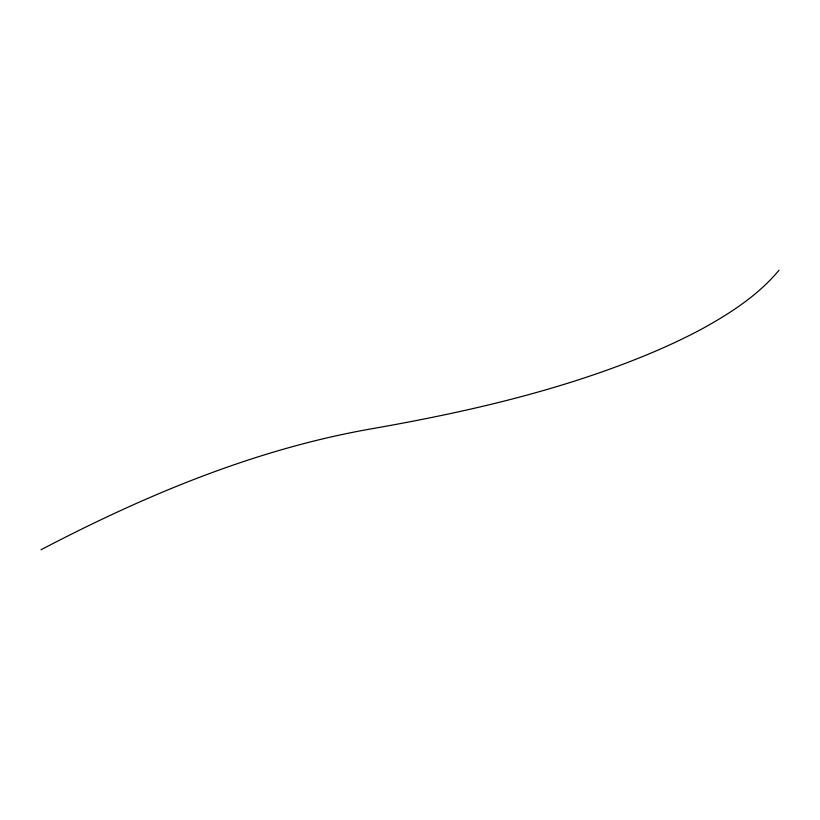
<?xml version="1.0" encoding="UTF-8"?>
<svg xmlns="http://www.w3.org/2000/svg" width="820" height="820" viewBox="0 0 820 820"><rect width="100%" height="100%" fill="white"/><g stroke="black" fill="none" stroke-linecap="round" stroke-linejoin="round"><path stroke-width="1.23" d="M779 270.241C758.654 294.708 731.665 312.399 704.124 327.733A237.585 61.49 -16.5 0 1 641.783 356.885C555.591 391.755 464.54 412.409 373.202 428.511C256.229 448.735 145.693 494.983 41 549.759"/></g></svg>
